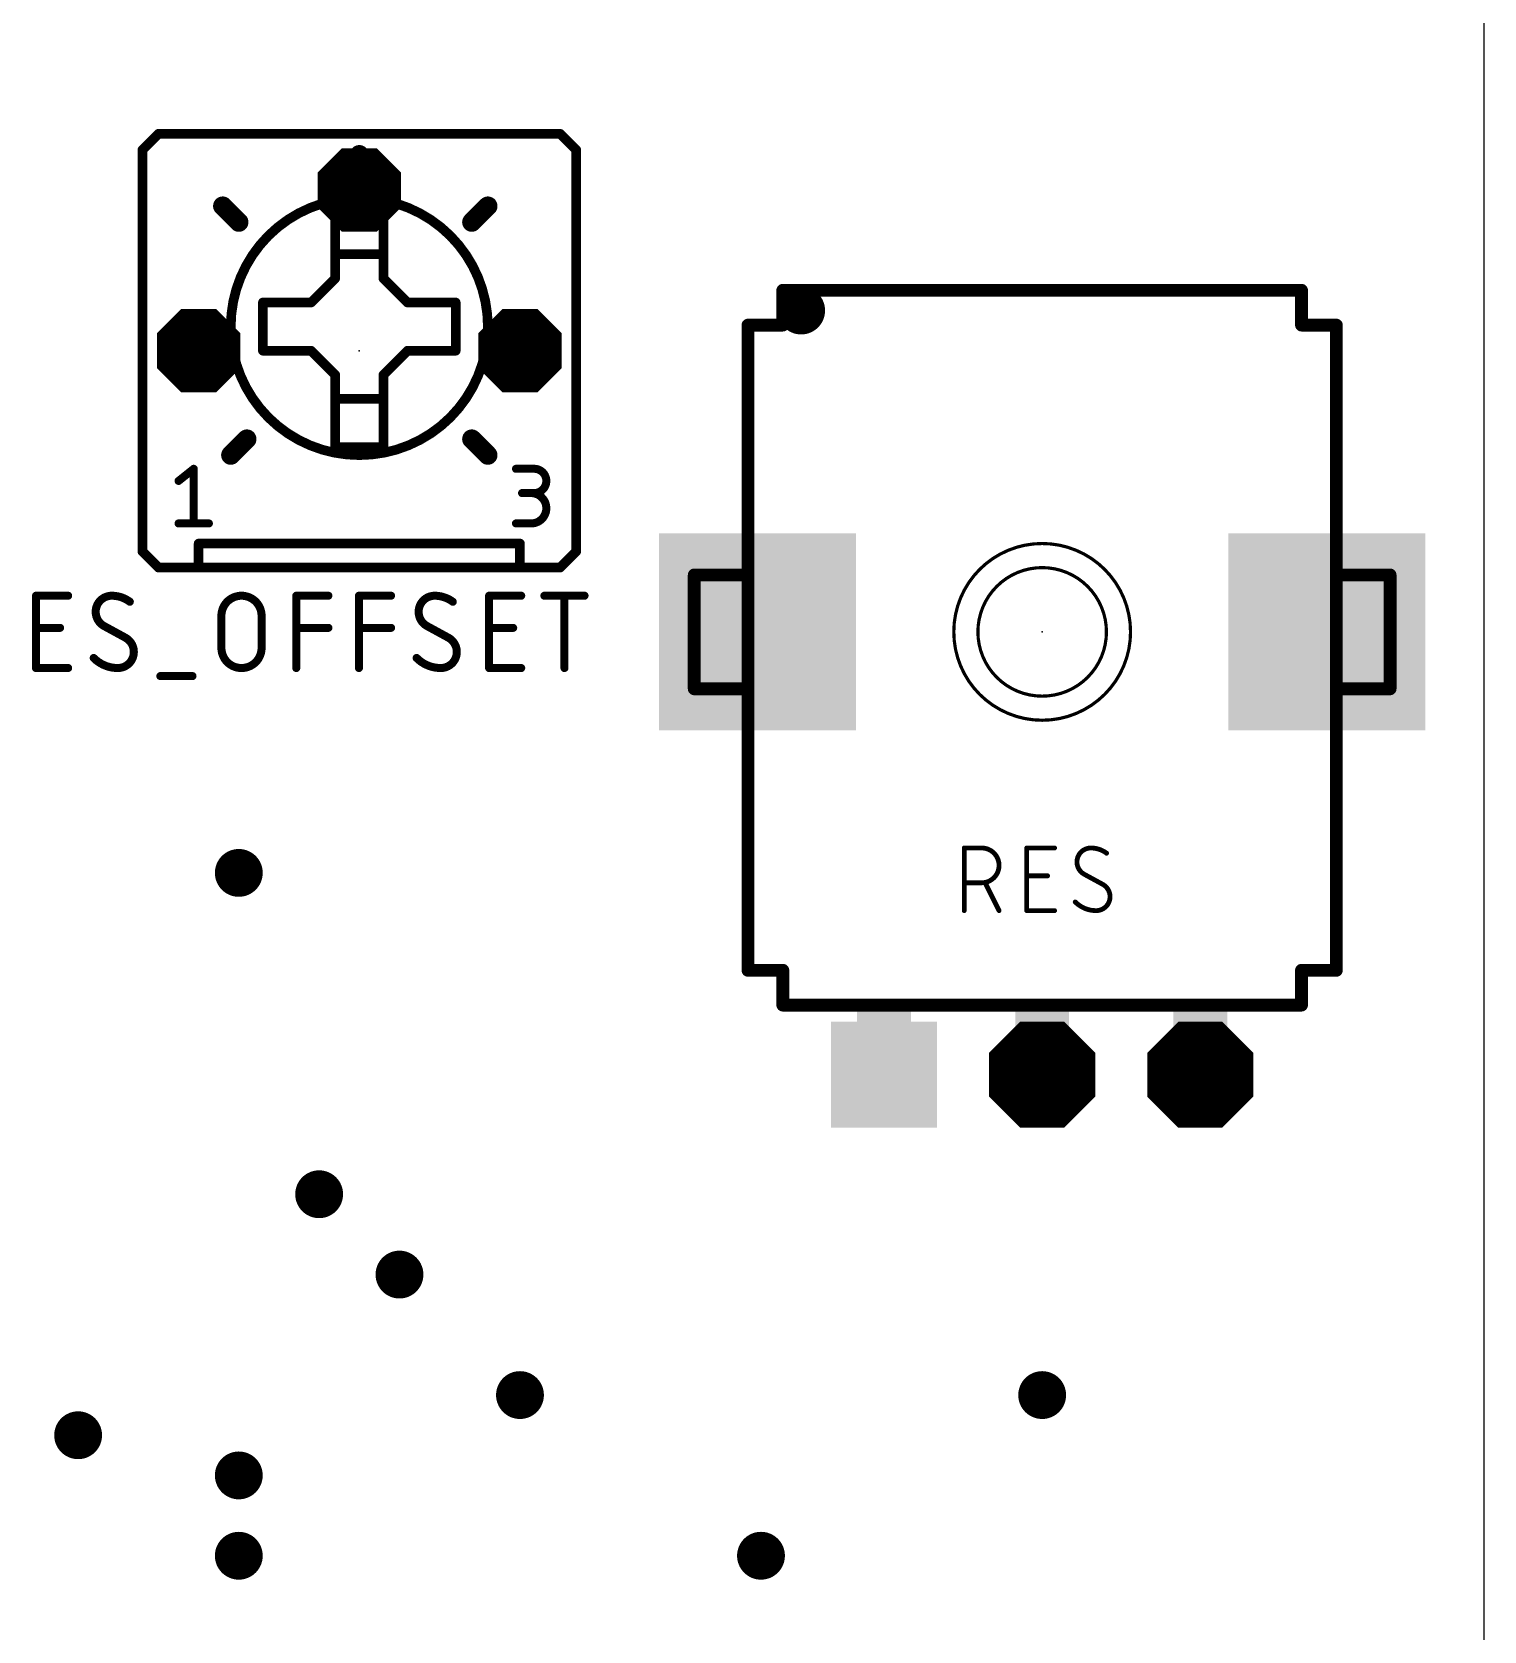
# Model space of a CAD drawing. Extents: x 0 to 48, y 0 to 103.
# Drawn here: x 25.31 to 48.26, y 52.15 to 77.43 of the extents above; entities that cross this region are included whole.
import ezdxf

# ---------------------------------------------------------------- set-up
doc = ezdxf.new("R2010")
doc.units = 0
for name, color, linetype in [('17', 110, 'CONTINUOUS'), ('18', 110, 'CONTINUOUS'), ('20', 31, 'CONTINUOUS'), ('21', 253, 'CONTINUOUS'), ('23', 53, 'CONTINUOUS'), ('25', 253, 'CONTINUOUS'), ('51', 253, 'CONTINUOUS')]:
    doc.layers.add(name, color=color, linetype=linetype)

# ---------------------------------------------------------------- blocks, each defined once
blk = doc.blocks.new('RECT')
blk.add_solid([(-0.5, -0.5), (0.5, -0.5), (-0.5, 0.5), (0.5, 0.5)])
blk = doc.blocks.new('SQUAREP')
blk.add_solid([(-0.5, -0.5), (0.5, -0.5), (-0.5, 0.5), (0.5, 0.5)])
blk = doc.blocks.new('OCTAGONP')
at = {"const_width": 0.5}
blk.add_lwpolyline([(-0.25, -0.1036), (-0.25, 0.1036), (-0.1036, 0.25), (0.1036, 0.25), (0.25, 0.1036), (0.25, -0.1036), (0.1036, -0.25), (-0.1036, -0.25), (-0.25, -0.1036), (-0.25, 0.1036)], dxfattribs=at)
blk = doc.blocks.new('ROUNDV')
at = {"const_width": 0.5}
blk.add_lwpolyline([(0, -0.25, 1), (0, 0.25, 1), (0, -0.25)], format="xyb", dxfattribs=at)

msp = doc.modelspace()

# ---------------------------------------------------------------- linework, layer by layer
at = {"layer": '20'}
msp.add_line((48.26, 0), (48.26, 99.695), dxfattribs=at)
at = {"layer": '21'}
for points, const_width in [([(27.305, 75.819), (27.051, 75.565)], 0.1524), ([(33.655, 75.819), (27.305, 75.819)], 0.1524), ([(33.655, 75.819), (33.909, 75.565)], 0.1524), ([(27.051, 75.565), (27.051, 72.136)], 0.1524), ([(30.48, 75.1078), (30.48, 75.4888)], 0.3048), ([(33.909, 72.136), (33.909, 75.565)], 0.1524), ([(28.575, 74.422), (28.321, 74.676)], 0.3048), ([(32.258, 74.422), (32.512, 74.676)], 0.3048), ([(30.861, 74.676), (30.099, 74.676)], 0.1524), ([(30.099, 74.676), (30.099, 73.914)], 0.1524), ([(30.861, 73.914), (30.861, 74.676)], 0.1524), ([(30.861, 73.914), (30.099, 73.914)], 0.1524), ([(30.099, 73.914), (30.099, 73.533)], 0.1524), ([(30.861, 73.533), (30.861, 73.914)], 0.1524), ([(30.099, 73.533), (29.718, 73.152)], 0.1524), ([(31.242, 73.152), (30.861, 73.533)], 0.1524), ([(37.175, 73.345), (45.375, 73.345)], 0.2032), ([(37.175, 73.345), (37.175, 72.795)], 0.2032), ([(45.375, 72.795), (45.375, 73.345)], 0.2032), ([(29.718, 73.152), (28.956, 73.152)], 0.1524), ([(28.956, 73.152), (28.956, 72.39)], 0.1524), ([(32.004, 73.152), (31.242, 73.152)], 0.1524), ([(32.004, 72.39), (32.004, 73.152)], 0.1524), ([(28.0924, 72.771), (27.7114, 72.771)], 0.3048), ([(32.8676, 72.771), (33.2486, 72.771)], 0.3048), ([(37.175, 72.795), (36.625, 72.795)], 0.2032), ([(36.625, 70.595), (36.625, 72.795)], 0.2032), ([(45.925, 72.795), (45.375, 72.795)], 0.2032), ([(45.925, 72.795), (45.925, 70.595)], 0.2032), ([(28.956, 72.39), (29.718, 72.39)], 0.1524), ([(30.099, 72.009), (29.718, 72.39)], 0.1524), ([(30.861, 72.009), (31.242, 72.39)], 0.1524), ([(31.242, 72.39), (32.004, 72.39)], 0.1524), ([(30.099, 72.009), (30.099, 71.628)], 0.1524), ([(30.861, 71.628), (30.861, 72.009)], 0.1524), ([(30.861, 71.628), (30.099, 71.628)], 0.1524), ([(30.099, 71.628), (30.099, 70.866)], 0.1524), ([(30.861, 70.866), (30.861, 71.628)], 0.1524), ([(27.051, 70.866), (27.051, 69.215)], 0.1524), ([(30.099, 70.866), (30.861, 70.866)], 0.1524), ([(33.909, 69.215), (33.909, 70.866)], 0.1524), ([(27.6225, 70.3312), (27.8624, 70.5231)], 0.127), ([(27.8624, 70.5231), (27.8624, 69.6595)], 0.127), ([(32.9565, 70.5231), (33.2444, 70.5231)], 0.127), ([(33.2444, 70.1393), (33.0525, 70.1393)], 0.127), ([(27.6225, 69.6595), (28.1023, 69.6595)], 0.127), ([(32.9565, 69.6595), (33.1964, 69.6595)], 0.127), ([(27.305, 68.961), (27.051, 69.215)], 0.1524), ([(27.94, 69.342), (27.94, 68.961)], 0.1524), ([(27.94, 69.342), (29.464, 69.342)], 0.1524), ([(31.496, 69.342), (33.02, 69.342)], 0.1524), ([(33.02, 68.961), (33.02, 69.342)], 0.1524), ([(33.655, 68.961), (33.909, 69.215)], 0.1524), ([(27.305, 68.961), (27.94, 68.961)], 0.1524), ([(27.94, 68.961), (29.845, 68.961)], 0.1524), ([(31.115, 68.961), (33.02, 68.961)], 0.1524), ([(33.02, 68.961), (33.655, 68.961)], 0.1524), ([(36.625, 62.595), (36.625, 65.795)], 0.2032), ([(45.925, 65.795), (45.925, 62.595)], 0.2032), ([(36.625, 62.595), (37.175, 62.595)], 0.2032), ([(37.175, 62.595), (37.175, 62.045)], 0.2032), ([(45.375, 62.595), (45.925, 62.595)], 0.2032), ([(45.375, 62.045), (45.375, 62.595)], 0.2032), ([(45.375, 62.045), (37.175, 62.045)], 0.2032)]:
    msp.add_lwpolyline(points, dxfattribs=dict(at, const_width=const_width))
for points, const_width in [([(27.305, 75.8571, 1), (27.305, 75.7809)], 0.0762), ([(27.3319, 75.7921, 1), (27.2781, 75.8459)], 0.0762), ([(33.6819, 75.8459, 1), (33.6281, 75.7921)], 0.0762), ([(33.655, 75.7809, 1), (33.655, 75.8571)], 0.0762), ([(27.0891, 75.565, 1), (27.0129, 75.565)], 0.0762), ([(27.0241, 75.5919, 1), (27.0779, 75.5381)], 0.0762), ([(30.5562, 75.4888, 1), (30.4038, 75.4888)], 0.1524), ([(33.9471, 75.565, 1), (33.8709, 75.565)], 0.0762), ([(33.8821, 75.5381, 1), (33.9359, 75.5919)], 0.0762), ([(30.4038, 75.1078, 1), (30.5562, 75.1078)], 0.1524), ([(28.3749, 74.7299, 1), (28.2671, 74.6221)], 0.1524), ([(32.5659, 74.6221, 1), (32.4581, 74.7299)], 0.1524), ([(30.099, 74.7141, 1), (30.099, 74.6379)], 0.0762), ([(30.1371, 74.676, 1), (30.0609, 74.676)], 0.0762), ([(30.8991, 74.676, 1), (30.8229, 74.676)], 0.0762), ([(30.861, 74.6379, 1), (30.861, 74.7141)], 0.0762), ([(28.5211, 74.3681, 1), (28.6289, 74.4759)], 0.1524), ([(32.2041, 74.4759, 1), (32.3119, 74.3681)], 0.1524), ([(30.099, 73.9521, 1), (30.099, 73.8759)], 0.0762), ([(30.1371, 73.914, 1), (30.0609, 73.914)], 0.0762), ([(30.0609, 73.914, 1), (30.1371, 73.914)], 0.0762), ([(30.8991, 73.914, 1), (30.8229, 73.914)], 0.0762), ([(30.8229, 73.914, 1), (30.8991, 73.914)], 0.0762), ([(30.861, 73.8759, 1), (30.861, 73.9521)], 0.0762), ([(30.0609, 73.533, 1), (30.1371, 73.533)], 0.0762), ([(30.1259, 73.5061, 1), (30.0721, 73.5599)], 0.0762), ([(30.8229, 73.533, 1), (30.8991, 73.533)], 0.0762), ([(30.8879, 73.5599, 1), (30.8341, 73.5061)], 0.0762), ([(37.175, 73.3958, 1), (37.175, 73.2942)], 0.1016), ([(37.2258, 73.345, 1), (37.1242, 73.345)], 0.1016), ([(45.4258, 73.345, 1), (45.3242, 73.345)], 0.1016), ([(45.375, 73.2942, 1), (45.375, 73.3958)], 0.1016), ([(28.956, 73.1901, 1), (28.956, 73.1139)], 0.0762), ([(28.9941, 73.152, 1), (28.9179, 73.152)], 0.0762), ([(29.6911, 73.1789, 1), (29.7449, 73.1251)], 0.0762), ([(29.718, 73.1139, 1), (29.718, 73.1901)], 0.0762), ([(31.242, 73.1901, 1), (31.242, 73.1139)], 0.0762), ([(31.2151, 73.1251, 1), (31.2689, 73.1789)], 0.0762), ([(32.0421, 73.152, 1), (31.9659, 73.152)], 0.0762), ([(32.004, 73.1139, 1), (32.004, 73.1901)], 0.0762), ([(27.7114, 72.8472, 1), (27.7114, 72.6948)], 0.1524), ([(28.0924, 72.6948, 1), (28.0924, 72.8472)], 0.1524), ([(32.8676, 72.8472, 1), (32.8676, 72.6948)], 0.1524), ([(33.2486, 72.6948, 1), (33.2486, 72.8472)], 0.1524), ([(36.625, 72.8458, 1), (36.625, 72.7442)], 0.1016), ([(36.6758, 72.795, 1), (36.5742, 72.795)], 0.1016), ([(37.1242, 72.795, 1), (37.2258, 72.795)], 0.1016), ([(37.175, 72.7442, 1), (37.175, 72.8458)], 0.1016), ([(45.375, 72.8458, 1), (45.375, 72.7442)], 0.1016), ([(45.3242, 72.795, 1), (45.4258, 72.795)], 0.1016), ([(45.9758, 72.795, 1), (45.8742, 72.795)], 0.1016), ([(45.925, 72.7442, 1), (45.925, 72.8458)], 0.1016), ([(28.956, 72.4281, 1), (28.956, 72.3519)], 0.0762), ([(28.9179, 72.39, 1), (28.9941, 72.39)], 0.0762), ([(29.7449, 72.4169, 1), (29.6911, 72.3631)], 0.0762), ([(29.718, 72.3519, 1), (29.718, 72.4281)], 0.0762), ([(31.242, 72.4281, 1), (31.242, 72.3519)], 0.0762), ([(31.2689, 72.3631, 1), (31.2151, 72.4169)], 0.0762), ([(31.9659, 72.39, 1), (32.0421, 72.39)], 0.0762), ([(32.004, 72.3519, 1), (32.004, 72.4281)], 0.0762), ([(27.0129, 72.136, 1), (27.0891, 72.136)], 0.0762), ([(30.1371, 72.009, 1), (30.0609, 72.009)], 0.0762), ([(30.0721, 71.9821, 1), (30.1259, 72.0359)], 0.0762), ([(30.8991, 72.009, 1), (30.8229, 72.009)], 0.0762), ([(30.8341, 72.0359, 1), (30.8879, 71.9821)], 0.0762), ([(33.8709, 72.136, 1), (33.9471, 72.136)], 0.0762), ([(30.099, 71.6661, 1), (30.099, 71.5899)], 0.0762), ([(30.1371, 71.628, 1), (30.0609, 71.628)], 0.0762), ([(30.0609, 71.628, 1), (30.1371, 71.628)], 0.0762), ([(30.8991, 71.628, 1), (30.8229, 71.628)], 0.0762), ([(30.8229, 71.628, 1), (30.8991, 71.628)], 0.0762), ([(30.861, 71.5899, 1), (30.861, 71.6661)], 0.0762), ([(27.0891, 70.866, 1), (27.0129, 70.866)], 0.0762), ([(30.099, 70.9041, 1), (30.099, 70.8279)], 0.0762), ([(30.0609, 70.866, 1), (30.1371, 70.866)], 0.0762), ([(30.8229, 70.866, 1), (30.8991, 70.866)], 0.0762), ([(30.861, 70.8279, 1), (30.861, 70.9041)], 0.0762), ([(33.9471, 70.866, 1), (33.8709, 70.866)], 0.0762), ([(27.8941, 70.5231, 1), (27.8306, 70.5231)], 0.0635), ([(27.8822, 70.4983, 1), (27.8426, 70.5479)], 0.0635), ([(32.9565, 70.5549, 1), (32.9565, 70.4913)], 0.0635), ([(33.2444, 70.5549, 1), (33.2444, 70.4913)], 0.0635), ([(33.2444, 70.1393, 1), (33.2444, 70.5231)], 0.127), ([(33.2444, 70.4913, 1), (33.2444, 70.5549)], 0.0635), ([(36.5742, 70.595, 1), (36.6758, 70.595)], 0.1016), ([(45.8742, 70.595, 1), (45.9758, 70.595)], 0.1016), ([(27.6027, 70.356, 1), (27.6423, 70.3064)], 0.0635), ([(33.0525, 70.171, 1), (33.0525, 70.1075)], 0.0635), ([(33.1964, 69.6595, 1), (33.1964, 70.1393)], 0.127), ([(33.1964, 70.171, 1), (33.1964, 70.1075)], 0.0635), ([(33.2444, 70.171, 1), (33.2444, 70.1075)], 0.0635), ([(33.2444, 70.1075, 1), (33.2444, 70.171)], 0.0635), ([(27.6225, 69.6913, 1), (27.6225, 69.6278)], 0.0635), ([(27.8306, 69.6595, 1), (27.8941, 69.6595)], 0.0635), ([(28.1023, 69.6278, 1), (28.1023, 69.6913)], 0.0635), ([(32.9565, 69.6913, 1), (32.9565, 69.6278)], 0.0635), ([(33.1964, 69.6913, 1), (33.1964, 69.6278)], 0.0635), ([(33.1964, 69.6278, 1), (33.1964, 69.6913)], 0.0635), ([(27.0779, 69.2419, 1), (27.0241, 69.1881)], 0.0762), ([(27.9781, 69.342, 1), (27.9019, 69.342)], 0.0762), ([(27.94, 69.3801, 1), (27.94, 69.3039)], 0.0762), ([(29.464, 69.3039, 1), (29.464, 69.3801)], 0.0762), ([(31.496, 69.3801, 1), (31.496, 69.3039)], 0.0762), ([(33.0581, 69.342, 1), (32.9819, 69.342)], 0.0762), ([(33.02, 69.3039, 1), (33.02, 69.3801)], 0.0762), ([(33.9359, 69.1881, 1), (33.8821, 69.2419)], 0.0762), ([(41.275, 66.548, 1), (41.275, 69.342, 1), (41.275, 66.548)], 0.0508), ([(27.0129, 69.215, 1), (27.0891, 69.215)], 0.0762), ([(27.305, 68.9991, 1), (27.305, 68.9229)], 0.0762), ([(27.2781, 68.9341, 1), (27.3319, 68.9879)], 0.0762), ([(27.94, 68.9991, 1), (27.94, 68.9229)], 0.0762), ([(27.94, 68.9229, 1), (27.94, 68.9991)], 0.0762), ([(29.845, 68.9229, 1), (29.845, 68.9991)], 0.0762), ([(31.115, 68.9991, 1), (31.115, 68.9229)], 0.0762), ([(33.02, 68.9991, 1), (33.02, 68.9229)], 0.0762), ([(33.02, 68.9229, 1), (33.02, 68.9991)], 0.0762), ([(33.6281, 68.9879, 1), (33.6819, 68.9341)], 0.0762), ([(33.655, 68.9229, 1), (33.655, 68.9991)], 0.0762), ([(33.8709, 69.215, 1), (33.9471, 69.215)], 0.0762), ([(27.9019, 68.961, 1), (27.9781, 68.961)], 0.0762), ([(32.9819, 68.961, 1), (33.0581, 68.961)], 0.0762), ([(41.275, 66.929, 1), (41.275, 68.961, 1), (41.275, 66.929)], 0.0508), ([(36.6758, 65.795, 1), (36.5742, 65.795)], 0.1016), ([(45.9758, 65.795, 1), (45.8742, 65.795)], 0.1016), ([(36.625, 62.6458, 1), (36.625, 62.5442)], 0.1016), ([(37.2258, 62.595, 1), (37.1242, 62.595)], 0.1016), ([(37.175, 62.5442, 1), (37.175, 62.6458)], 0.1016), ([(45.375, 62.6458, 1), (45.375, 62.5442)], 0.1016), ([(45.4258, 62.595, 1), (45.3242, 62.595)], 0.1016), ([(45.925, 62.5442, 1), (45.925, 62.6458)], 0.1016), ([(36.5742, 62.595, 1), (36.6758, 62.595)], 0.1016), ([(45.8742, 62.595, 1), (45.9758, 62.595)], 0.1016), ([(37.175, 62.0958, 1), (37.175, 61.9942)], 0.1016), ([(37.1242, 62.045, 1), (37.2258, 62.045)], 0.1016), ([(45.3242, 62.045, 1), (45.4258, 62.045)], 0.1016), ([(45.375, 61.9942, 1), (45.375, 62.0958)], 0.1016)]:
    msp.add_lwpolyline(points, format="xyb", dxfattribs=dict(at, const_width=const_width))
at = {"layer": '23'}
for p in [(30.48, 72.39), (41.275, 67.945)]:
    msp.add_point(p, dxfattribs=at)
at = {"layer": '25'}
for points, const_width in [([(25.3689, 67.3735), (25.3689, 68.5165)], 0.127), ([(25.3689, 68.5165), (25.8769, 68.5165)], 0.127), ([(29.4837, 67.3735), (29.4837, 68.5165)], 0.127), ([(29.4837, 68.5165), (29.9916, 68.5165)], 0.127), ([(30.4742, 67.3735), (30.4742, 68.5165)], 0.127), ([(30.4742, 68.5165), (30.9822, 68.5165)], 0.127), ([(32.5316, 67.3735), (32.5316, 68.5165)], 0.127), ([(32.5316, 68.5165), (33.0396, 68.5165)], 0.127), ([(33.4054, 68.5165), (34.0404, 68.5165)], 0.127), ([(33.7229, 67.3735), (33.7229, 68.5165)], 0.127), ([(28.3, 67.691), (28.3, 68.199)], 0.127), ([(28.935, 68.199), (28.935, 67.691)], 0.127), ([(25.3689, 68.0085), (25.7499, 68.0085)], 0.127), ([(26.7887, 67.8498), (26.4395, 68.0403)], 0.127), ([(29.4837, 68.0085), (29.9916, 68.0085)], 0.127), ([(30.4742, 68.0085), (30.9822, 68.0085)], 0.127), ([(31.8941, 67.8498), (31.5449, 68.0403)], 0.127), ([(32.5316, 68.0085), (32.9126, 68.0085)], 0.127), ([(25.8769, 67.3735), (25.3689, 67.3735)], 0.127), ([(27.3348, 67.2465), (27.8428, 67.2465)], 0.127), ([(33.0396, 67.3735), (32.5316, 67.3735)], 0.127), ([(40.0431, 63.5381), (40.0431, 64.5287)], 0.0762), ([(40.0431, 64.5287), (40.3183, 64.5287)], 0.0762), ([(41.0312, 63.5381), (41.0312, 64.5287)], 0.0762), ([(41.0312, 64.5287), (41.4714, 64.5287)], 0.0762), ([(40.3183, 63.9784), (40.0431, 63.9784)], 0.0762), ([(40.5934, 63.5381), (40.3733, 63.9784)], 0.0762), ([(41.0312, 64.0884), (41.3614, 64.0884)], 0.0762), ([(42.2377, 63.9509), (41.935, 64.1159)], 0.0762), ([(41.4714, 63.5381), (41.0312, 63.5381)], 0.0762)]:
    msp.add_lwpolyline(points, dxfattribs=dict(at, const_width=const_width))
for points, const_width in [([(25.4006, 68.5165, 1), (25.3371, 68.5165)], 0.0635), ([(25.3689, 68.5483, 1), (25.3689, 68.4848)], 0.0635), ([(25.8769, 68.4848, 1), (25.8769, 68.5483)], 0.0635), ([(26.5665, 68.5165, 0.4142), (26.3125, 68.2625)], 0.127), ([(26.8522, 68.4213, 0.1623), (26.5665, 68.5165)], 0.127), ([(26.5665, 68.5483, 1), (26.5665, 68.4848)], 0.0635), ([(26.5665, 68.4848, 1), (26.5665, 68.5483)], 0.0635), ([(28.935, 68.199, 1), (28.3, 68.199)], 0.127), ([(29.5154, 68.5165, 1), (29.4519, 68.5165)], 0.0635), ([(29.4837, 68.5483, 1), (29.4837, 68.4848)], 0.0635), ([(29.9916, 68.4848, 1), (29.9916, 68.5483)], 0.0635), ([(30.506, 68.5165, 1), (30.4425, 68.5165)], 0.0635), ([(30.4742, 68.5483, 1), (30.4742, 68.4848)], 0.0635), ([(30.9822, 68.4848, 1), (30.9822, 68.5483)], 0.0635), ([(31.6719, 68.5165, 0.4142), (31.4179, 68.2625)], 0.127), ([(31.9576, 68.4213, 0.1623), (31.6719, 68.5165)], 0.127), ([(31.6719, 68.5483, 1), (31.6719, 68.4848)], 0.0635), ([(31.6719, 68.4848, 1), (31.6719, 68.5483)], 0.0635), ([(32.5634, 68.5165, 1), (32.4999, 68.5165)], 0.0635), ([(32.5316, 68.5483, 1), (32.5316, 68.4848)], 0.0635), ([(33.0396, 68.4848, 1), (33.0396, 68.5483)], 0.0635), ([(33.4054, 68.5483, 1), (33.4054, 68.4848)], 0.0635), ([(33.7547, 68.5165, 1), (33.6912, 68.5165)], 0.0635), ([(34.0404, 68.4848, 1), (34.0404, 68.5483)], 0.0635), ([(26.3442, 68.2625, 1), (26.2807, 68.2625)], 0.0635), ([(26.2807, 68.2625, 1), (26.3442, 68.2625)], 0.0635), ([(26.3125, 68.2625, 0.2656), (26.4395, 68.0403)], 0.127), ([(26.8332, 68.3959, 1), (26.8713, 68.4466)], 0.0635), ([(28.3318, 68.199, 1), (28.2683, 68.199)], 0.0635), ([(28.9668, 68.199, 1), (28.9033, 68.199)], 0.0635), ([(31.4179, 68.2625, 0.2656), (31.5449, 68.0403)], 0.127), ([(31.4496, 68.2625, 1), (31.3861, 68.2625)], 0.0635), ([(31.3861, 68.2625, 1), (31.4496, 68.2625)], 0.0635), ([(31.9386, 68.3959, 1), (31.9767, 68.4466)], 0.0635), ([(25.3689, 68.0403, 1), (25.3689, 67.9767)], 0.0635), ([(25.7499, 67.9767, 1), (25.7499, 68.0403)], 0.0635), ([(26.4547, 68.0681, 1), (26.4243, 68.0124)], 0.0635), ([(26.4233, 68.0129, 1), (26.4556, 68.0676)], 0.0635), ([(28.2683, 68.199, 1), (28.3318, 68.199)], 0.0635), ([(28.9033, 68.199, 1), (28.9668, 68.199)], 0.0635), ([(29.4837, 68.0403, 1), (29.4837, 67.9767)], 0.0635), ([(29.9916, 67.9767, 1), (29.9916, 68.0403)], 0.0635), ([(30.4742, 68.0403, 1), (30.4742, 67.9767)], 0.0635), ([(30.9822, 67.9767, 1), (30.9822, 68.0403)], 0.0635), ([(31.5601, 68.0681, 1), (31.5297, 68.0124)], 0.0635), ([(31.5287, 68.0129, 1), (31.561, 68.0676)], 0.0635), ([(32.5316, 68.0403, 1), (32.5316, 67.9767)], 0.0635), ([(32.9126, 67.9767, 1), (32.9126, 68.0403)], 0.0635), ([(26.9157, 67.6275, 0.2656), (26.7887, 67.8498)], 0.127), ([(26.8048, 67.8771, 1), (26.7726, 67.8224)], 0.0635), ([(26.7735, 67.8219, 1), (26.8039, 67.8776)], 0.0635), ([(28.3, 67.691, 1), (28.935, 67.691)], 0.127), ([(28.3318, 67.691, 1), (28.2683, 67.691)], 0.0635), ([(28.9668, 67.691, 1), (28.9033, 67.691)], 0.0635), ([(32.0211, 67.6275, 0.2656), (31.8941, 67.8498)], 0.127), ([(31.9102, 67.8771, 1), (31.878, 67.8224)], 0.0635), ([(31.8789, 67.8219, 1), (31.9093, 67.8776)], 0.0635), ([(26.2807, 67.5323, 0.2), (26.6617, 67.3735)], 0.127), ([(26.3033, 67.5546, 1), (26.2582, 67.5099)], 0.0635), ([(26.6617, 67.3735, 0.4142), (26.9157, 67.6275)], 0.127), ([(26.9475, 67.6275, 1), (26.884, 67.6275)], 0.0635), ([(26.884, 67.6275, 1), (26.9475, 67.6275)], 0.0635), ([(28.2683, 67.691, 1), (28.3318, 67.691)], 0.0635), ([(28.9033, 67.691, 1), (28.9668, 67.691)], 0.0635), ([(31.3861, 67.5323, 0.2), (31.7671, 67.3735)], 0.127), ([(31.4087, 67.5546, 1), (31.3636, 67.5099)], 0.0635), ([(31.7671, 67.3735, 0.4142), (32.0211, 67.6275)], 0.127), ([(32.0529, 67.6275, 1), (31.9894, 67.6275)], 0.0635), ([(31.9894, 67.6275, 1), (32.0529, 67.6275)], 0.0635), ([(25.3689, 67.4053, 1), (25.3689, 67.3418)], 0.0635), ([(25.3371, 67.3735, 1), (25.4006, 67.3735)], 0.0635), ([(25.8769, 67.3418, 1), (25.8769, 67.4053)], 0.0635), ([(26.6617, 67.4053, 1), (26.6617, 67.3418)], 0.0635), ([(26.6617, 67.3418, 1), (26.6617, 67.4053)], 0.0635), ([(27.3348, 67.2782, 1), (27.3348, 67.2147)], 0.0635), ([(27.8428, 67.2147, 1), (27.8428, 67.2782)], 0.0635), ([(29.4519, 67.3735, 1), (29.5154, 67.3735)], 0.0635), ([(30.4425, 67.3735, 1), (30.506, 67.3735)], 0.0635), ([(31.7671, 67.4053, 1), (31.7671, 67.3418)], 0.0635), ([(31.7671, 67.3418, 1), (31.7671, 67.4053)], 0.0635), ([(32.5316, 67.4053, 1), (32.5316, 67.3418)], 0.0635), ([(32.4999, 67.3735, 1), (32.5634, 67.3735)], 0.0635), ([(33.0396, 67.3418, 1), (33.0396, 67.4053)], 0.0635), ([(33.6912, 67.3735, 1), (33.7547, 67.3735)], 0.0635), ([(40.0622, 64.5287, 1), (40.0241, 64.5287)], 0.0381), ([(40.0431, 64.5477, 1), (40.0431, 64.5097)], 0.0381), ([(40.3183, 63.9784, 1), (40.3183, 64.5287)], 0.0762), ([(40.3183, 64.5477, 1), (40.3183, 64.5097)], 0.0381), ([(40.3183, 64.5097, 1), (40.3183, 64.5477)], 0.0381), ([(41.0502, 64.5287, 1), (41.0121, 64.5287)], 0.0381), ([(41.0312, 64.5477, 1), (41.0312, 64.5097)], 0.0381), ([(41.4714, 64.5097, 1), (41.4714, 64.5477)], 0.0381), ([(42.0451, 64.5287, 0.4142), (41.825, 64.3086)], 0.0762), ([(42.2928, 64.4462, 0.1623), (42.0451, 64.5287)], 0.0762), ([(42.0451, 64.5477, 1), (42.0451, 64.5097)], 0.0381), ([(42.0451, 64.5096, 1), (42.0451, 64.5477)], 0.0381), ([(42.2813, 64.4309, 1), (42.3042, 64.4614)], 0.0381), ([(41.825, 64.3086, 0.2656), (41.935, 64.1159)], 0.0762), ([(41.844, 64.3086, 1), (41.8059, 64.3086)], 0.0381), ([(41.8059, 64.3086, 1), (41.844, 64.3086)], 0.0381), ([(40.0431, 63.9974, 1), (40.0431, 63.9593)], 0.0381), ([(40.3183, 63.9974, 1), (40.3183, 63.9593)], 0.0381), ([(40.3183, 63.9593, 1), (40.3183, 63.9974)], 0.0381), ([(40.3903, 63.9869, 1), (40.3563, 63.9698)], 0.0381), ([(41.0312, 64.1075, 1), (41.0312, 64.0694)], 0.0381), ([(41.3614, 64.0694, 1), (41.3614, 64.1075)], 0.0381), ([(41.9442, 64.1327, 1), (41.9259, 64.0992)], 0.0381), ([(41.9254, 64.0995, 1), (41.9447, 64.1324)], 0.0381), ([(42.3478, 63.7582, 0.2656), (42.2377, 63.9509)], 0.0762), ([(42.2474, 63.9673, 1), (42.2281, 63.9344)], 0.0381), ([(42.2286, 63.9341, 1), (42.2469, 63.9676)], 0.0381), ([(41.811, 63.6891, 1), (41.7839, 63.6623)], 0.0381), ([(41.7975, 63.6757, 0.2), (42.1277, 63.5381)], 0.0762), ([(42.1277, 63.5381, 0.4142), (42.3478, 63.7582)], 0.0762), ([(42.3668, 63.7582, 1), (42.3287, 63.7582)], 0.0381), ([(42.3287, 63.7582, 1), (42.3668, 63.7582)], 0.0381), ([(40.0241, 63.5381, 1), (40.0622, 63.5381)], 0.0381), ([(40.5764, 63.5296, 1), (40.6105, 63.5466)], 0.0381), ([(41.0121, 63.5381, 1), (41.0502, 63.5381)], 0.0381), ([(41.0312, 63.5572, 1), (41.0312, 63.5191)], 0.0381), ([(41.4714, 63.5191, 1), (41.4714, 63.5572)], 0.0381), ([(42.1277, 63.5572, 1), (42.1277, 63.5191)], 0.0381), ([(42.1277, 63.5191, 1), (42.1277, 63.5571)], 0.0381)]:
    msp.add_lwpolyline(points, format="xyb", dxfattribs=dict(at, const_width=const_width))
at = {"layer": '51'}
for points, const_width in [([(30.48, 70.739, 1), (30.48, 74.803, 1), (30.48, 70.739)], 0.1524), ([(36.6758, 72.795, 1), (36.5742, 72.795)], 0.1016), ([(45.9758, 72.795, 1), (45.8742, 72.795)], 0.1016), ([(27.0891, 72.136, 1), (27.0129, 72.136)], 0.0762), ([(33.9471, 72.136, 1), (33.8709, 72.136)], 0.0762), ([(28.7559, 70.9391, 1), (28.6481, 71.0469)], 0.1524), ([(32.3119, 71.0469, 1), (32.2041, 70.9391)], 0.1524), ([(27.0129, 70.866, 1), (27.0891, 70.866)], 0.0762), ([(28.3941, 70.7929, 1), (28.5019, 70.6851)], 0.1524), ([(32.4581, 70.6851, 1), (32.5659, 70.7929)], 0.1524), ([(33.8709, 70.866, 1), (33.9471, 70.866)], 0.0762), ([(29.464, 69.3801, 1), (29.464, 69.3039)], 0.0762), ([(31.496, 69.3039, 1), (31.496, 69.3801)], 0.0762), ([(29.845, 68.9991, 1), (29.845, 68.9229)], 0.0762), ([(31.115, 68.9229, 1), (31.115, 68.9991)], 0.0762), ([(35.775, 68.8958, 1), (35.775, 68.7942)], 0.1016), ([(35.8258, 68.845, 1), (35.7242, 68.845)], 0.1016), ([(36.525, 68.7942, 1), (36.525, 68.8958)], 0.1016), ([(46.025, 68.8958, 1), (46.025, 68.7942)], 0.1016), ([(46.8258, 68.845, 1), (46.7242, 68.845)], 0.1016), ([(46.775, 68.7942, 1), (46.775, 68.8958)], 0.1016), ([(35.775, 67.0958, 1), (35.775, 66.9942)], 0.1016), ([(35.7242, 67.045, 1), (35.8258, 67.045)], 0.1016), ([(36.525, 66.9942, 1), (36.525, 67.0958)], 0.1016), ([(46.025, 67.0958, 1), (46.025, 66.9942)], 0.1016), ([(46.7242, 67.045, 1), (46.8258, 67.045)], 0.1016), ([(46.775, 66.9942, 1), (46.775, 67.0958)], 0.1016), ([(36.5742, 62.595, 1), (36.6758, 62.595)], 0.1016), ([(45.8742, 62.595, 1), (45.9758, 62.595)], 0.1016)]:
    msp.add_lwpolyline(points, format="xyb", dxfattribs=dict(at, const_width=const_width))
for points, const_width in [([(36.625, 62.595), (36.625, 72.795)], 0.2032), ([(45.925, 72.795), (45.925, 62.595)], 0.2032), ([(27.051, 72.136), (27.051, 70.866)], 0.1524), ([(33.909, 70.866), (33.909, 72.136)], 0.1524), ([(28.702, 70.993), (28.448, 70.739)], 0.3048), ([(32.258, 70.993), (32.512, 70.739)], 0.3048), ([(29.464, 69.342), (31.496, 69.342)], 0.1524), ([(29.845, 68.961), (31.115, 68.961)], 0.1524), ([(36.525, 68.845), (35.775, 68.845)], 0.2032), ([(35.775, 68.845), (35.775, 67.045)], 0.2032), ([(46.775, 68.845), (46.025, 68.845)], 0.2032), ([(46.775, 67.045), (46.775, 68.845)], 0.2032), ([(35.775, 67.045), (36.525, 67.045)], 0.2032), ([(46.025, 67.045), (46.775, 67.045)], 0.2032)]:
    msp.add_lwpolyline(points, dxfattribs=dict(at, const_width=const_width))

# ---------------------------------------------------------------- block references
at = {"layer": '17', "xscale": 1.3208, "yscale": 1.3208}
for p in [(30.48, 74.93), (30.48, 74.93), (27.94, 72.39), (27.94, 72.39), (33.02, 72.39), (33.02, 72.39)]:
    msp.add_blockref('OCTAGONP', p, dxfattribs=at)
at = {"layer": '17', "rotation": 270}
for name, p, xscale, yscale in [('SQUAREP', (36.775, 67.945), 3.116, 3.116), ('SQUAREP', (36.775, 67.945), 3.116, 3.116), ('SQUAREP', (45.775, 67.945), 3.116, 3.116), ('SQUAREP', (45.775, 67.945), 3.116, 3.116), ('SQUAREP', (38.775, 60.945), 1.6764, 1.6764), ('SQUAREP', (38.775, 60.945), 1.6764, 1.6764), ('OCTAGONP', (41.275, 60.945), 1.6764, 1.6764), ('OCTAGONP', (41.275, 60.945), 1.6764, 1.6764), ('OCTAGONP', (43.775, 60.945), 1.6764, 1.6764), ('OCTAGONP', (43.775, 60.945), 1.6764, 1.6764)]:
    msp.add_blockref(name, p, dxfattribs=dict(at, xscale=xscale, yscale=yscale))
at = {"layer": '18', "xscale": 0.7564, "yscale": 0.7564}
for p in [(37.465, 73.025), (37.465, 73.025), (28.575, 64.135), (28.575, 64.135), (29.845, 59.055), (29.845, 59.055), (31.115, 57.785), (31.115, 57.785), (33.02, 55.88), (33.02, 55.88), (41.275, 55.88), (41.275, 55.88), (26.035, 55.245), (26.035, 55.245), (28.575, 54.61), (28.575, 54.61), (28.575, 53.34), (28.575, 53.34), (36.83, 53.34), (36.83, 53.34)]:
    msp.add_blockref('ROUNDV', p, dxfattribs=at)
at = {"layer": '51', "xscale": 0.85, "yscale": 1.325}
for p in [(38.775, 61.2825), (41.275, 61.2825), (43.775, 61.2825)]:
    msp.add_blockref('RECT', p, dxfattribs=at)

doc.saveas('drawing.dxf')
